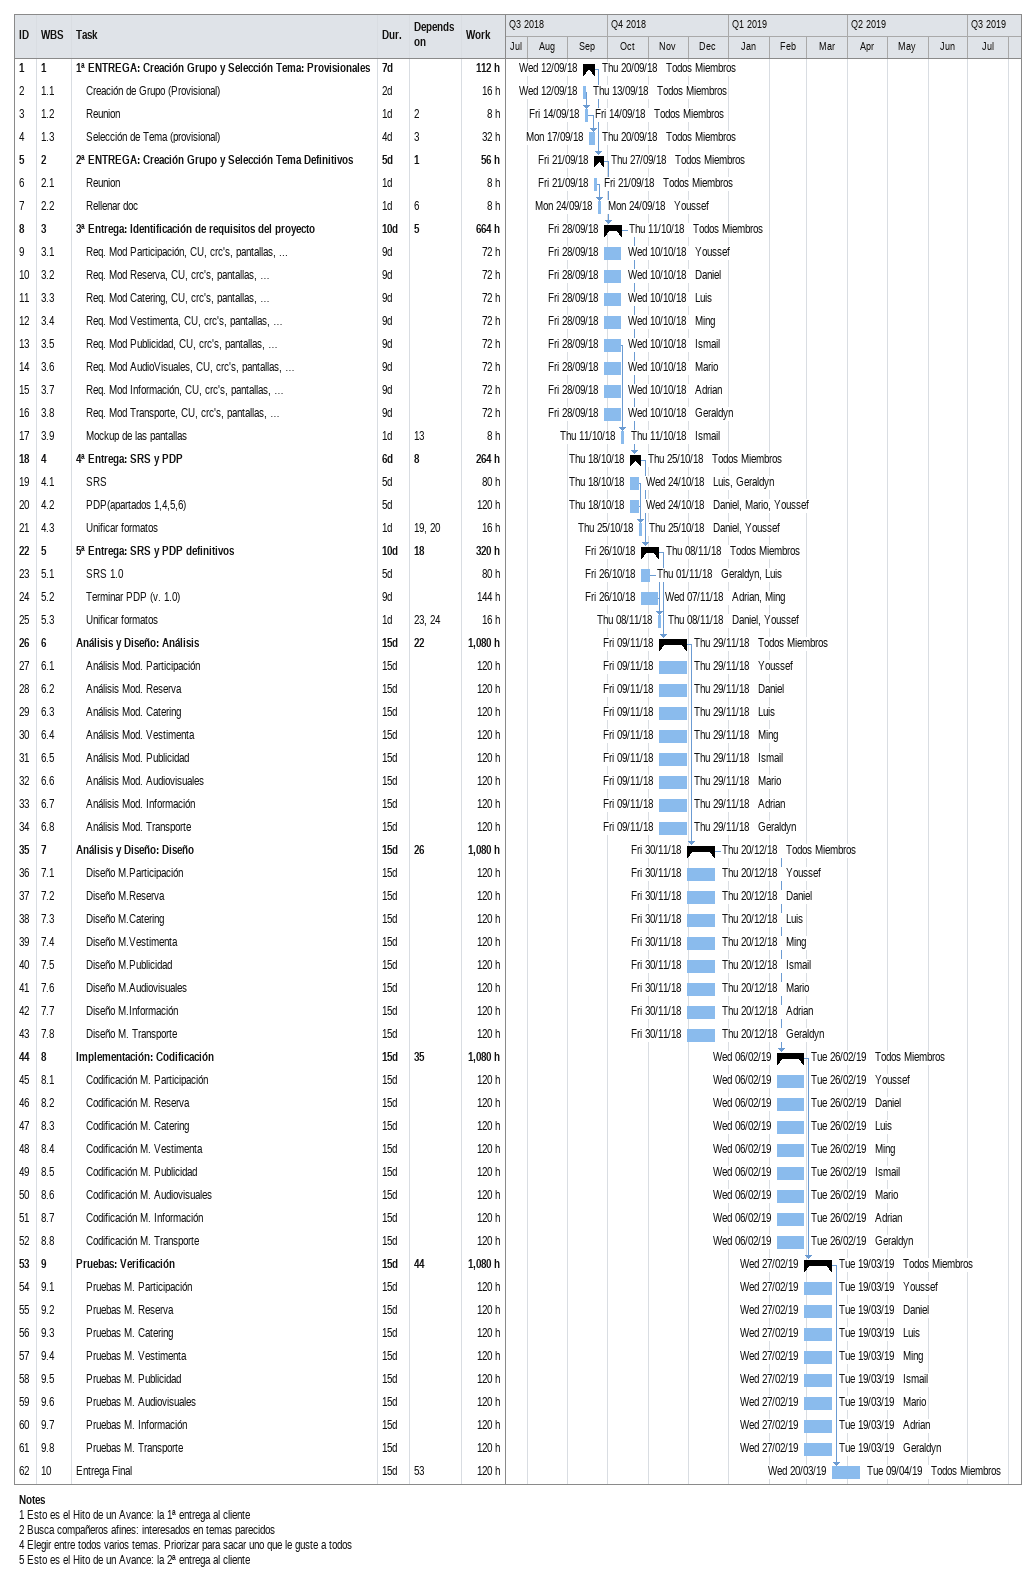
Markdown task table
| ID | WBS | Task | Duration | Start | Finish | Predecessors | Resources | Work (h) |
|---|---|---|---|---|---|---|---|---|
| 1 | 1 | **1ª ENTREGA: Creación Grupo y Selección Tema: Provisionales** | 7d | 2018-09-12 | 2018-09-20 |  | Todos Miembros | 112 |
| 2 | 1.1 | Creación de Grupo (Provisional) | 2d | 2018-09-12 | 2018-09-13 |  | Todos Miembros | 16 |
| 3 | 1.2 | Reunion | 1d | 2018-09-14 | 2018-09-14 | 2 | Todos Miembros | 8 |
| 4 | 1.3 | Selección de Tema (provisional) | 4d | 2018-09-17 | 2018-09-20 | 3 | Todos Miembros | 32 |
| 5 | 2 | **2ª ENTREGA: Creación Grupo y Selección Tema Definitivos** | 5d | 2018-09-21 | 2018-09-27 | 1 | Todos Miembros | 56 |
| 6 | 2.1 | Reunion | 1d | 2018-09-21 | 2018-09-21 |  | Todos Miembros | 8 |
| 7 | 2.2 | Rellenar doc | 1d | 2018-09-24 | 2018-09-24 | 6 | Youssef | 8 |
| 8 | 3 | **3ª Entrega: Identificación de requisitos del proyecto** | 10d | 2018-09-28 | 2018-10-11 | 5 | Todos Miembros | 664 |
| 9 | 3.1 | Req. Mod Participación, CU, crc's, pantallas, ... | 9d | 2018-09-28 | 2018-10-10 |  | Youssef | 72 |
| 10 | 3.2 | Req. Mod Reserva, CU, crc's, pantallas, … | 9d | 2018-09-28 | 2018-10-10 |  | Daniel | 72 |
| 11 | 3.3 | Req. Mod Catering, CU, crc's, pantallas, … | 9d | 2018-09-28 | 2018-10-10 |  | Luis | 72 |
| 12 | 3.4 | Req. Mod Vestimenta, CU, crc's, pantallas, … | 9d | 2018-09-28 | 2018-10-10 |  | Ming | 72 |
| 13 | 3.5 | Req. Mod Publicidad, CU, crc's, pantallas, … | 9d | 2018-09-28 | 2018-10-10 |  | Ismail | 72 |
| 14 | 3.6 | Req. Mod AudioVisuales, CU, crc's, pantallas, … | 9d | 2018-09-28 | 2018-10-10 |  | Mario | 72 |
| 15 | 3.7 | Req. Mod Información, CU, crc's, pantallas, … | 9d | 2018-09-28 | 2018-10-10 |  | Adrian | 72 |
| 16 | 3.8 | Req. Mod Transporte, CU, crc's, pantallas, … | 9d | 2018-09-28 | 2018-10-10 |  | Geraldyn | 72 |
| 17 | 3.9 | Mockup de las pantallas | 1d | 2018-10-11 | 2018-10-11 | 13 | Ismail | 8 |
| 18 | 4 | **4ª Entrega: SRS y PDP** | 6d | 2018-10-18 | 2018-10-25 | 8 | Todos Miembros | 264 |
| 19 | 4.1 | SRS | 5d | 2018-10-18 | 2018-10-24 |  | Luis, Geraldyn | 80 |
| 20 | 4.2 | PDP(apartados 1,4,5,6) | 5d | 2018-10-18 | 2018-10-24 |  | Daniel, Mario, Youssef | 120 |
| 21 | 4.3 | Unificar formatos | 1d | 2018-10-25 | 2018-10-25 | 19, 20 | Daniel, Youssef | 16 |
| 22 | 5 | **5ª Entrega: SRS y PDP definitivos** | 10d | 2018-10-26 | 2018-11-08 | 18 | Todos Miembros | 320 |
| 23 | 5.1 | SRS 1.0 | 5d | 2018-10-26 | 2018-11-01 |  | Geraldyn, Luis | 80 |
| 24 | 5.2 | Terminar PDP (v. 1.0) | 9d | 2018-10-26 | 2018-11-07 |  | Adrian, Ming | 144 |
| 25 | 5.3 | Unificar formatos | 1d | 2018-11-08 | 2018-11-08 | 23, 24 | Daniel, Youssef | 16 |
| 26 | 6 | **Análisis y Diseño: Análisis** | 15d | 2018-11-09 | 2018-11-29 | 22 | Todos Miembros | 1080 |
| 27 | 6.1 | Análisis Mod. Participación | 15d | 2018-11-09 | 2018-11-29 |  | Youssef | 120 |
| 28 | 6.2 | Análisis Mod. Reserva | 15d | 2018-11-09 | 2018-11-29 |  | Daniel | 120 |
| 29 | 6.3 | Análisis Mod. Catering | 15d | 2018-11-09 | 2018-11-29 |  | Luis | 120 |
| 30 | 6.4 | Análisis Mod. Vestimenta | 15d | 2018-11-09 | 2018-11-29 |  | Ming | 120 |
| 31 | 6.5 | Análisis Mod. Publicidad | 15d | 2018-11-09 | 2018-11-29 |  | Ismail | 120 |
| 32 | 6.6 | Análisis Mod. Audiovisuales | 15d | 2018-11-09 | 2018-11-29 |  | Mario | 120 |
| 33 | 6.7 | Análisis Mod. Información | 15d | 2018-11-09 | 2018-11-29 |  | Adrian | 120 |
| 34 | 6.8 | Análisis Mod. Transporte | 15d | 2018-11-09 | 2018-11-29 |  | Geraldyn | 120 |
| 35 | 7 | **Análisis y Diseño: Diseño** | 15d | 2018-11-30 | 2018-12-20 | 26 | Todos Miembros | 1080 |
| 36 | 7.1 | Diseño M.Participación | 15d | 2018-11-30 | 2018-12-20 |  | Youssef | 120 |
| 37 | 7.2 | Diseño M.Reserva | 15d | 2018-11-30 | 2018-12-20 |  | Daniel | 120 |
| 38 | 7.3 | Diseño M.Catering | 15d | 2018-11-30 | 2018-12-20 |  | Luis | 120 |
| 39 | 7.4 | Diseño M.Vestimenta | 15d | 2018-11-30 | 2018-12-20 |  | Ming | 120 |
| 40 | 7.5 | Diseño M.Publicidad | 15d | 2018-11-30 | 2018-12-20 |  | Ismail | 120 |
| 41 | 7.6 | Diseño M.Audiovisuales | 15d | 2018-11-30 | 2018-12-20 |  | Mario | 120 |
| 42 | 7.7 | Diseño M.Información | 15d | 2018-11-30 | 2018-12-20 |  | Adrian | 120 |
| 43 | 7.8 | Diseño M. Transporte | 15d | 2018-11-30 | 2018-12-20 |  | Geraldyn | 120 |
| 44 | 8 | **Implementación: Codificación** | 15d | 2019-02-06 | 2019-02-26 | 35 | Todos Miembros | 1080 |
| 45 | 8.1 | Codificación M. Participación | 15d | 2019-02-06 | 2019-02-26 |  | Youssef | 120 |
| 46 | 8.2 | Codificación M. Reserva | 15d | 2019-02-06 | 2019-02-26 |  | Daniel | 120 |
| 47 | 8.3 | Codificación M. Catering | 15d | 2019-02-06 | 2019-02-26 |  | Luis | 120 |
| 48 | 8.4 | Codificación M. Vestimenta | 15d | 2019-02-06 | 2019-02-26 |  | Ming | 120 |
| 49 | 8.5 | Codificación M. Publicidad | 15d | 2019-02-06 | 2019-02-26 |  | Ismail | 120 |
| 50 | 8.6 | Codificación M. Audiovisuales | 15d | 2019-02-06 | 2019-02-26 |  | Mario | 120 |
| 51 | 8.7 | Codificación M. Información | 15d | 2019-02-06 | 2019-02-26 |  | Adrian | 120 |
| 52 | 8.8 | Codificación M. Transporte | 15d | 2019-02-06 | 2019-02-26 |  | Geraldyn | 120 |
| 53 | 9 | **Pruebas: Verificación** | 15d | 2019-02-27 | 2019-03-19 | 44 | Todos Miembros | 1080 |
| 54 | 9.1 | Pruebas M. Participación | 15d | 2019-02-27 | 2019-03-19 |  | Youssef | 120 |
| 55 | 9.2 | Pruebas M. Reserva | 15d | 2019-02-27 | 2019-03-19 |  | Daniel | 120 |
| 56 | 9.3 | Pruebas M. Catering | 15d | 2019-02-27 | 2019-03-19 |  | Luis | 120 |
| 57 | 9.4 | Pruebas M. Vestimenta | 15d | 2019-02-27 | 2019-03-19 |  | Ming | 120 |
| 58 | 9.5 | Pruebas M. Publicidad | 15d | 2019-02-27 | 2019-03-19 |  | Ismail | 120 |
| 59 | 9.6 | Pruebas M. Audiovisuales | 15d | 2019-02-27 | 2019-03-19 |  | Mario | 120 |
| 60 | 9.7 | Pruebas M. Información | 15d | 2019-02-27 | 2019-03-19 |  | Adrian | 120 |
| 61 | 9.8 | Pruebas M. Transporte | 15d | 2019-02-27 | 2019-03-19 |  | Geraldyn | 120 |
| 62 | 10 | Entrega Final | 15d | 2019-03-20 | 2019-04-09 | 53 | Todos Miembros | 120 |

Notes
- 1: Esto es el Hito de un Avance: la 1ª entrega al cliente
- 2: Busca compañeros afines: interesados en temas parecidos
- 4: Elegir entre todos varios temas. Priorizar para sacar uno que le guste a todos
- 5: Esto es el Hito de un Avance: la 2ª entrega al cliente
